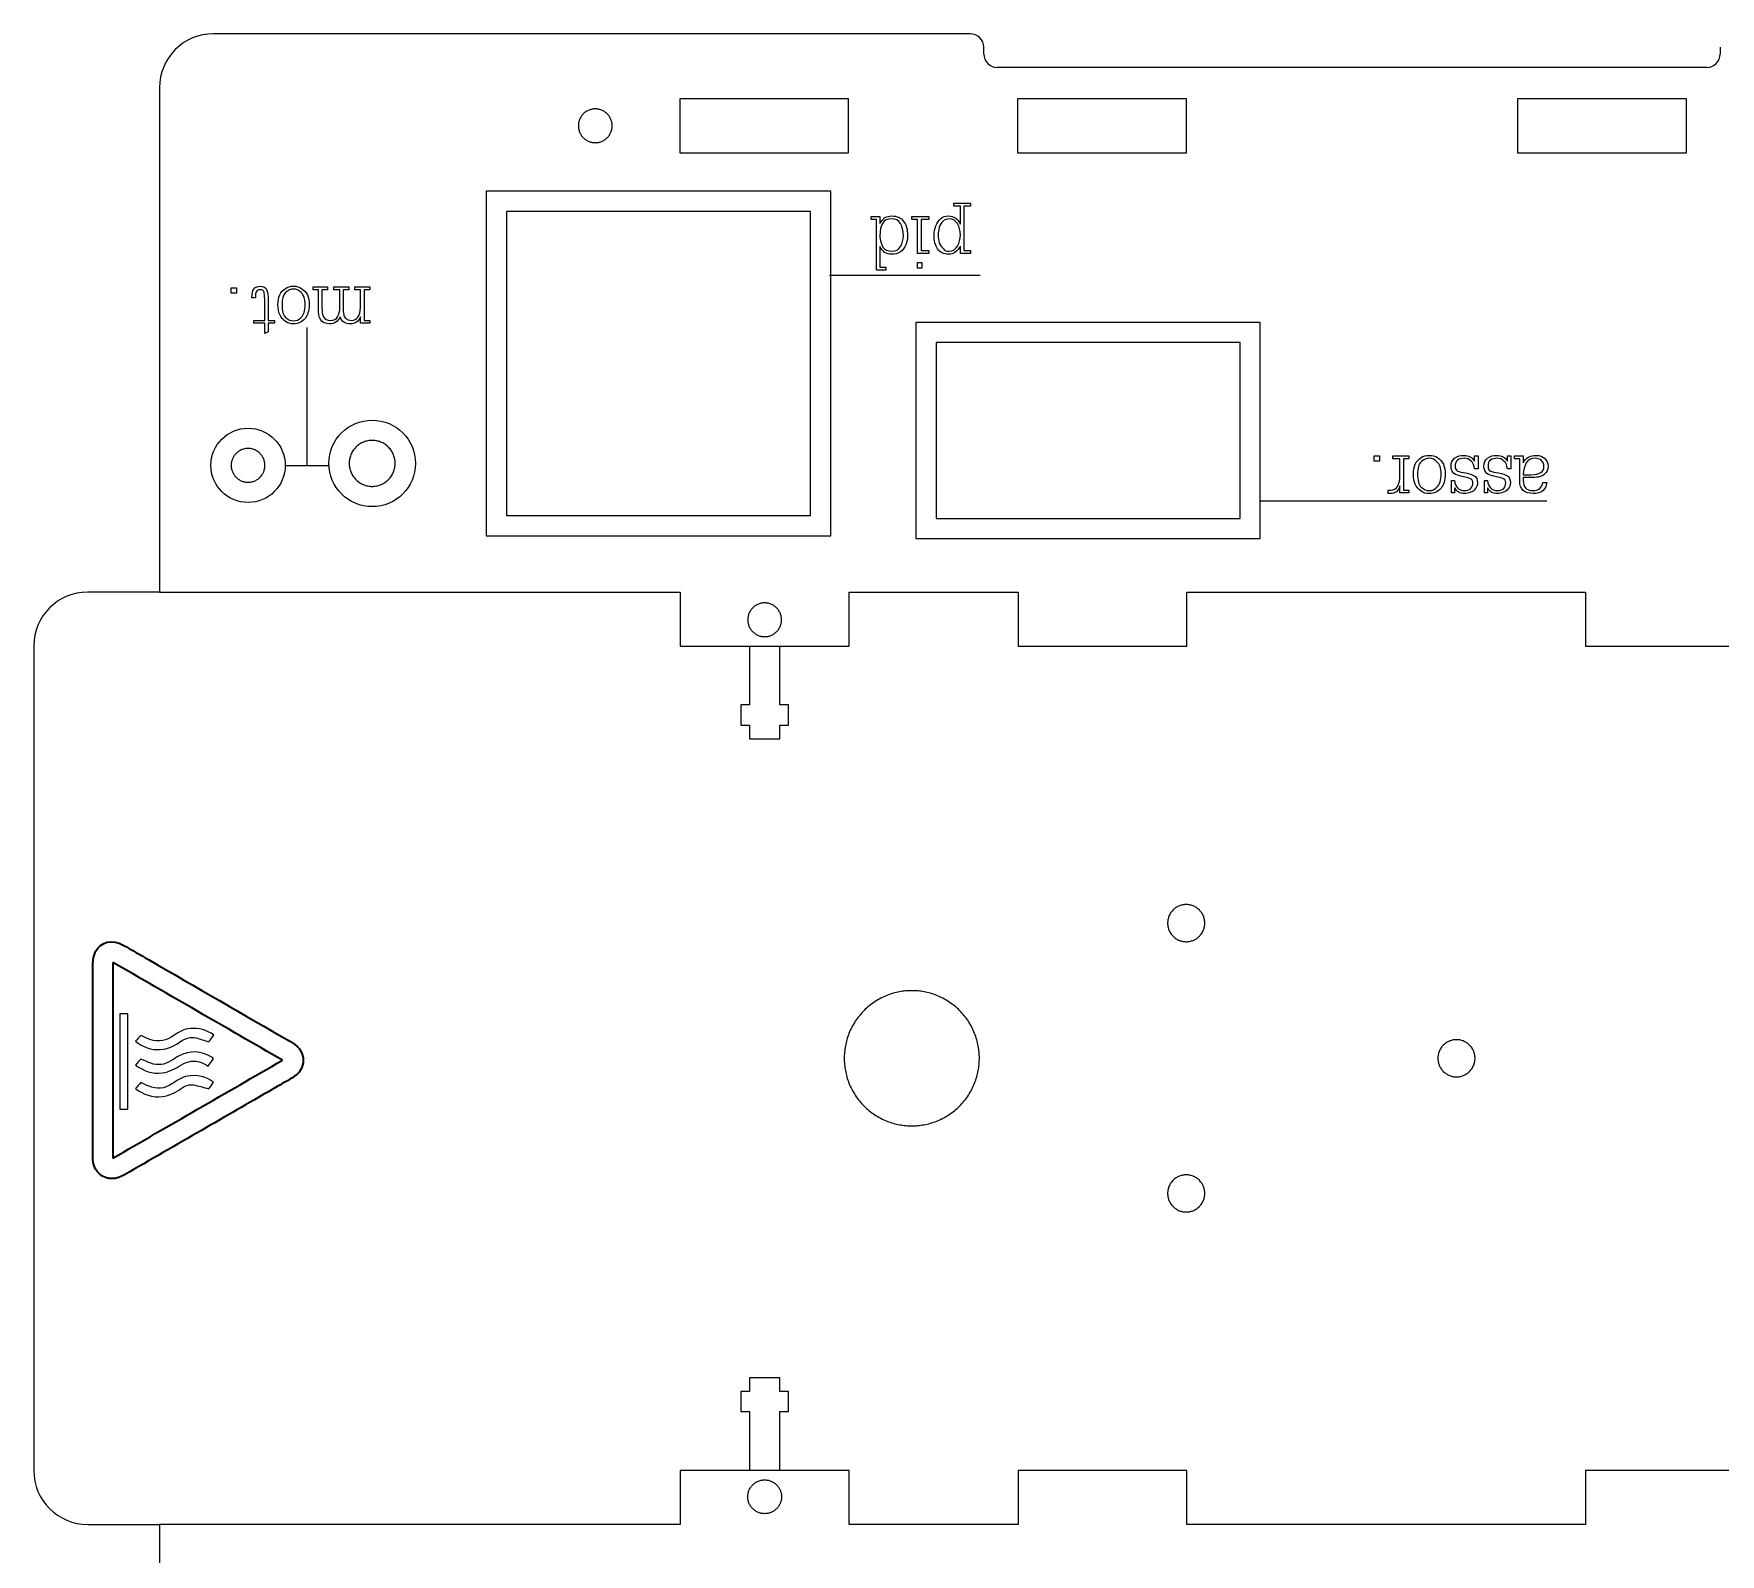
# Model space of a CAD drawing. Header units: millimetres. Extents: x 4 to 406, y 717 to 1158.
# Drawn here: x 5.4 to 255, y 933.3 to 1158.3 of the extents above; entities that cross this region are included whole.
import ezdxf

# ---------------------------------------------------------------- set-up
doc = ezdxf.new("R2010")
doc.units = ezdxf.units.MM
doc.header["$MEASUREMENT"] = 0
for name, color, linetype, true_color in [('Taglio$1', 6, 'Continuous', 0xff00ff), ('Taglio$2', 5, 'Continuous', 0x0000ff), ('Taglio$3', 18, 'Continuous', 0x000000), ('Taglio$incisione', 3, 'Continuous', 0x00ff00)]:
    doc.layers.add(name, color=color, linetype=linetype, true_color=true_color)

msp = doc.modelspace()

# ---------------------------------------------------------------- linework, layer by layer
at = {"layer": 'Taglio$1'}
for p, q in [((101.04, 1148.7), (101.04, 1140.7)), ((126.04, 1148.7), (101.04, 1148.7)), ((126.04, 1140.7), (126.04, 1148.7)), ((176.04, 1148.7), (151.04, 1148.7)), ((151.04, 1148.7), (151.04, 1140.7)), ((176.04, 1140.7), (176.04, 1148.7)), ((250.04, 1148.7), (225.04, 1148.7)), ((225.04, 1148.7), (225.04, 1140.7)), ((250.04, 1140.7), (250.04, 1148.7)), ((101.04, 1140.7), (126.04, 1140.7)), ((151.04, 1140.7), (176.04, 1140.7)), ((225.04, 1140.7), (227.44, 1140.7)), ((227.44, 1140.7), (250.04, 1140.7)), ((120.39, 1132.03), (75.39, 1132.03)), ((75.39, 1132.03), (75.39, 1087.03)), ((120.39, 1087.03), (120.39, 1132.03)), ((183.97, 1112.61), (138.97, 1112.61)), ((138.97, 1112.61), (138.97, 1086.61)), ((183.97, 1086.61), (183.97, 1112.61)), ((75.39, 1087.03), (120.39, 1087.03)), ((138.97, 1086.61), (183.97, 1086.61)), ((111.36, 1067.7), (111.36, 1059)), ((115.86, 1059), (115.86, 1067.7)), ((110.06, 1059), (110.06, 1056)), ((111.36, 1059), (110.06, 1059)), ((117.16, 1059), (115.86, 1059)), ((117.16, 1056), (117.16, 1059)), ((110.06, 1056), (111.36, 1056)), ((111.36, 1056), (111.36, 1054)), ((115.86, 1056), (117.16, 1056)), ((115.86, 1054), (115.86, 1056)), ((111.36, 1054), (115.86, 1054)), ((111.36, 959.42), (111.36, 957.42)), ((115.86, 959.42), (111.36, 959.42)), ((115.86, 957.42), (115.86, 959.42)), ((110.06, 957.42), (110.06, 954.42)), ((111.36, 957.42), (110.06, 957.42)), ((117.16, 957.42), (115.86, 957.42)), ((117.16, 954.42), (117.16, 957.42)), ((110.06, 954.42), (111.36, 954.42)), ((111.36, 954.42), (111.36, 945.72)), ((115.86, 954.42), (117.16, 954.42)), ((115.86, 945.72), (115.86, 954.42))]:
    msp.add_line(p, q, dxfattribs=at)
for points, weights, knots in [([(88.54, 1142.2), (86.04, 1142.2), (86.04, 1144.7), (86.04, 1147.2), (88.54, 1147.2), (91.04, 1147.2), (91.04, 1144.7), (91.04, 1142.2), (88.54, 1142.2)], [1, 0.707106781187, 1, 0.707106781187, 1, 0.707106781187, 1, 0.707106781187, 1], [-15.707963, -15.707963, -15.707963, -11.780972, -11.780972, -7.853982, -7.853982, -3.926991, -3.926991, 0, 0, 0]), ([(37.15, 1091.95), (34.65, 1091.95), (34.65, 1094.45), (34.65, 1096.95), (37.15, 1096.95), (39.65, 1096.95), (39.65, 1094.45), (39.65, 1091.95), (37.15, 1091.95)], [1, 0.707106781187, 1, 0.707106781187, 1, 0.707106781187, 1, 0.707106781187, 1], [-15.707963, -15.707963, -15.707963, -11.780972, -11.780972, -7.853982, -7.853982, -3.926991, -3.926991, 0, 0, 0]), ([(58.92, 1094.74), (58.92, 1091.34), (55.52, 1091.34), (52.12, 1091.34), (52.12, 1094.74), (52.12, 1098.14), (55.52, 1098.14), (58.92, 1098.14), (58.92, 1094.74)], [0.999999860338, 0.707106851018, 1, 0.707106781187, 1, 0.707106781187, 1, 0.707106781187, 1], [0, 0, 0, 5.340707, 5.340707, 10.681414, 10.681414, 16.022122, 16.022122, 21.36283, 21.36283, 21.36283]), ([(113.61, 1069.1), (111.11, 1069.1), (111.11, 1071.6), (111.11, 1074.1), (113.61, 1074.1), (116.11, 1074.1), (116.11, 1071.6), (116.11, 1069.1), (113.61, 1069.1)], [1, 0.707106781187, 1, 0.707106781187, 1, 0.707106781187, 1, 0.707106781187, 1], [-15.707963, -15.707963, -15.707963, -11.780972, -11.780972, -7.853982, -7.853982, -3.926991, -3.926991, 0, 0, 0]), ([(178.75, 1026.71), (178.75, 1023.96), (176, 1023.96), (173.25, 1023.96), (173.25, 1026.71), (173.25, 1029.46), (176, 1029.46), (178.75, 1029.46), (178.75, 1026.71)], [1, 0.707106781187, 1, 0.707106781187, 1, 0.707106781187, 1, 0.707106781187, 1], [-17.27876, -17.27876, -17.27876, -12.95907, -12.95907, -8.63938, -8.63938, -4.31969, -4.31969, 0, 0, 0]), ([(145.39, 1006.71), (145.39, 996.71), (135.39, 996.71), (125.39, 996.71), (125.39, 1006.71), (125.39, 1016.71), (135.39, 1016.71), (145.39, 1016.71), (145.39, 1006.71)], [1, 0.707106781187, 1, 0.707106781187, 1, 0.707106781187, 1, 0.707106781187, 1], [-62.831853, -62.831853, -62.831853, -47.12389, -47.12389, -31.415927, -31.415927, -15.707963, -15.707963, 0, 0, 0]), ([(218.75, 1006.71), (218.75, 1003.96), (216, 1003.96), (213.25, 1003.96), (213.25, 1006.71), (213.25, 1009.46), (216, 1009.46), (218.75, 1009.46), (218.75, 1006.71)], [1, 0.707106781187, 1, 0.707106781187, 1, 0.707106781187, 1, 0.707106781187, 1], [-51.836279, -51.836279, -51.836279, -47.516589, -47.516589, -43.196899, -43.196899, -38.877209, -38.877209, -34.557519, -34.557519, -34.557519]), ([(178.75, 986.71), (178.75, 983.96), (176, 983.96), (173.25, 983.96), (173.25, 986.71), (173.25, 989.46), (176, 989.46), (178.75, 989.46), (178.75, 986.71)], [1, 0.707106781187, 1, 0.707106781187, 1, 0.707106781187, 1, 0.707106781187, 1], [0, 0, 0, 4.31969, 4.31969, 8.63938, 8.63938, 12.95907, 12.95907, 17.27876, 17.27876, 17.27876]), ([(113.61, 944.32), (111.11, 944.32), (111.11, 941.82), (111.11, 939.32), (113.61, 939.32), (116.11, 939.32), (116.11, 941.82), (116.11, 944.32), (113.61, 944.32)], [1, 0.707106781187, 1, 0.707106781187, 1, 0.707106781187, 1, 0.707106781187, 1], [-15.707963, -15.707963, -15.707963, -11.780972, -11.780972, -7.853982, -7.853982, -3.926991, -3.926991, 0, 0, 0])]:
    msp.add_rational_spline(points, weights, degree=2, knots=knots, dxfattribs=at)
at = {"layer": 'Taglio$2'}
for p, q in [((24.04, 1075.7), (101.11, 1075.7)), ((101.11, 1075.7), (101.11, 1067.7)), ((126.11, 1075.7), (151.11, 1075.7)), ((126.11, 1067.7), (126.11, 1075.7)), ((151.11, 1075.7), (151.11, 1067.7)), ((176.11, 1075.7), (235.11, 1075.7)), ((176.11, 1067.7), (176.11, 1075.7)), ((235.11, 1075.7), (235.11, 1067.7)), ((101.11, 1067.7), (126.11, 1067.7)), ((151.11, 1067.7), (176.11, 1067.7)), ((235.11, 1067.7), (260.11, 1067.7)), ((101.11, 945.72), (101.11, 937.72)), ((126.11, 945.72), (101.11, 945.72)), ((126.11, 937.72), (126.11, 945.72)), ((151.11, 945.72), (151.11, 937.72)), ((176.11, 945.72), (151.11, 945.72)), ((176.11, 937.72), (176.11, 945.72)), ((235.11, 945.72), (235.11, 937.72)), ((260.11, 945.72), (235.11, 945.72)), ((101.11, 937.72), (24.04, 937.72)), ((151.11, 937.72), (126.11, 937.72)), ((235.11, 937.72), (176.11, 937.72))]:
    msp.add_line(p, q, dxfattribs=at)
at = {"layer": 'Taglio$3'}
for p, q in [((144.04, 1158.32), (32.04, 1158.32)), ((146.04, 1155.32), (146.04, 1156.32)), ((255.04, 1156.32), (255.04, 1155.32)), ((253.04, 1153.32), (148.04, 1153.32)), ((24.04, 1150.32), (24.04, 1075.7)), ((24.04, 1075.7), (13.43, 1075.7)), ((5.43, 1067.7), (5.43, 945.72)), ((13.43, 937.72), (24.04, 937.72)), ((24.04, 937.72), (24.04, 863.11))]:
    msp.add_line(p, q, dxfattribs=at)
for centre, radius, start, end in [((32.04, 1150.32), 8, 90, 180), ((144.04, 1156.32), 2, 0, 90), ((148.04, 1155.32), 2, 180, 270.0002), ((253.04, 1155.32), 2, 269.9996, 360), ((13.43, 1067.7), 8, 90, 180), ((13.43, 945.72), 8, 180, 270)]:
    msp.add_arc(centre, radius, start, end, dxfattribs=at)
at = {"layer": 'Taglio$incisione'}
for p, q in [((123.39, 1135.03), (72.39, 1135.03)), ((72.39, 1135.03), (72.39, 1084.03)), ((123.39, 1084.03), (123.39, 1135.03)), ((141.63, 1132.82), (141.63, 1133.26)), ((141.63, 1133.26), (144.07, 1133.26)), ((144.07, 1133.26), (144.07, 1132.82)), ((129.37, 1130.82), (129.37, 1131.26)), ((129.37, 1131.26), (130.68, 1131.26)), ((130.15, 1130.82), (129.37, 1130.82)), ((130.15, 1123.35), (130.15, 1130.82)), ((130.68, 1131.26), (130.68, 1130.22)), ((135.37, 1130.82), (135.37, 1131.26)), ((135.37, 1131.26), (137.89, 1131.26)), ((136.24, 1130.82), (135.37, 1130.82)), ((136.24, 1125.78), (136.24, 1130.82)), ((137.89, 1130.82), (136.76, 1130.82)), ((136.76, 1130.82), (136.76, 1126.22)), ((137.89, 1131.26), (137.89, 1130.82)), ((142.59, 1132.82), (141.63, 1132.82)), ((142.59, 1130.13), (142.59, 1132.82)), ((144.07, 1132.82), (143.11, 1132.82)), ((143.11, 1132.82), (143.11, 1126.22)), ((130.68, 1126.82), (130.68, 1123.78)), ((137.89, 1125.78), (136.24, 1125.78)), ((136.76, 1126.22), (137.89, 1126.22)), ((137.89, 1126.22), (137.89, 1125.78)), ((142.59, 1125.78), (142.59, 1126.91)), ((144.07, 1125.78), (142.59, 1125.78)), ((143.11, 1126.22), (144.07, 1126.22)), ((144.07, 1126.22), (144.07, 1125.78)), ((131.55, 1123.35), (130.15, 1123.35)), ((130.68, 1123.78), (131.55, 1123.78)), ((131.55, 1123.78), (131.55, 1123.35)), ((136.24, 1123.61), (136.24, 1124.48)), ((136.24, 1124.48), (136.85, 1124.48)), ((136.85, 1123.61), (136.24, 1123.61)), ((136.85, 1124.48), (136.85, 1123.61)), ((46.79, 1120.44), (46.79, 1120.87)), ((46.79, 1120.87), (48.93, 1120.87)), ((48.93, 1120.87), (48.93, 1120.44)), ((49.87, 1120.44), (49.87, 1120.87)), ((49.87, 1120.87), (52.09, 1120.87)), ((52.09, 1120.87), (52.09, 1120.44)), ((52.95, 1120.87), (55.17, 1120.87)), ((52.95, 1120.44), (52.95, 1120.87)), ((55.17, 1120.87), (55.17, 1120.44)), ((34.67, 1120.73), (35.46, 1120.73)), ((34.67, 1119.94), (34.67, 1120.73)), ((35.46, 1119.94), (34.67, 1119.94)), ((35.46, 1120.73), (35.46, 1119.94)), ((38.24, 1119.25), (37.73, 1119.25)), ((39.61, 1115.91), (39.61, 1119.07)), ((40.12, 1119.33), (40.12, 1115.91)), ((47.56, 1120.44), (46.79, 1120.44)), ((47.56, 1117.71), (47.56, 1120.44)), ((48.93, 1120.44), (48.08, 1120.44)), ((48.08, 1120.44), (48.08, 1117.79)), ((50.73, 1120.44), (49.87, 1120.44)), ((50.73, 1117.79), (50.73, 1120.44)), ((52.09, 1120.44), (51.24, 1120.44)), ((51.24, 1120.44), (51.24, 1117.79)), ((53.8, 1120.44), (52.95, 1120.44)), ((53.8, 1117.79), (53.8, 1120.44)), ((55.17, 1120.44), (54.32, 1120.44)), ((54.32, 1120.44), (54.32, 1115.91)), ((37.99, 1115.48), (37.99, 1115.91)), ((37.99, 1115.91), (39.61, 1115.91)), ((40.12, 1115.91), (41.07, 1115.91)), ((41.07, 1115.91), (41.07, 1115.48)), ((53.8, 1115.48), (53.8, 1116.42)), ((54.32, 1115.91), (55.17, 1115.91)), ((55.17, 1115.91), (55.17, 1115.48)), ((39.61, 1115.48), (37.99, 1115.48)), ((39.61, 1113.94), (39.61, 1115.48)), ((40.12, 1114.2), (39.61, 1113.94)), ((41.07, 1115.48), (40.12, 1115.48)), ((40.12, 1115.48), (40.12, 1114.2)), ((55.17, 1115.48), (53.8, 1115.48)), ((186.97, 1115.61), (135.97, 1115.61)), ((135.97, 1115.61), (135.97, 1083.61)), ((186.97, 1083.61), (186.97, 1115.61)), ((203.81, 1095.06), (203.81, 1095.85)), ((203.81, 1095.85), (204.59, 1095.85)), ((204.59, 1095.85), (204.59, 1095.06)), ((206.59, 1095.41), (206.59, 1095.85)), ((206.59, 1095.85), (208.94, 1095.85)), ((208.94, 1095.85), (208.94, 1095.41)), ((218.68, 1095.06), (218.68, 1095.85)), ((218.68, 1095.85), (219.2, 1095.85)), ((219.2, 1095.85), (219.2, 1093.93)), ((223.55, 1095.06), (223.55, 1095.85)), ((223.55, 1095.85), (224.07, 1095.85)), ((224.07, 1095.85), (224.07, 1093.93)), ((224.59, 1095.41), (224.59, 1095.85)), ((224.59, 1095.85), (225.89, 1095.85)), ((225.89, 1095.85), (225.89, 1094.8)), ((204.59, 1095.06), (203.81, 1095.06)), ((207.63, 1095.41), (206.59, 1095.41)), ((207.63, 1093.06), (207.63, 1095.41)), ((208.94, 1095.41), (208.16, 1095.41)), ((208.16, 1095.41), (208.16, 1090.8)), ((219.2, 1093.93), (218.68, 1093.93)), ((224.07, 1093.93), (223.55, 1093.93)), ((225.37, 1095.41), (224.59, 1095.41)), ((225.37, 1092.2), (225.37, 1095.41)), ((207.63, 1090.37), (207.63, 1091.41)), ((215.29, 1090.37), (215.29, 1092.2)), ((215.29, 1092.2), (215.72, 1092.2)), ((215.81, 1091.06), (215.72, 1091.06)), ((215.72, 1091.06), (215.72, 1090.37)), ((220.16, 1090.37), (220.16, 1092.2)), ((220.16, 1092.2), (220.59, 1092.2)), ((220.68, 1091.06), (220.59, 1091.06)), ((220.59, 1091.06), (220.59, 1090.37)), ((225.89, 1093.06), (227.02, 1093.06)), ((226.94, 1092.63), (225.89, 1092.63)), ((225.89, 1092.63), (225.89, 1092.2)), ((228.76, 1091.93), (229.37, 1091.93)), ((205.89, 1090.28), (205.89, 1090.8)), ((205.89, 1090.8), (206.24, 1090.8)), ((206.24, 1090.28), (205.89, 1090.28)), ((208.94, 1090.37), (207.63, 1090.37)), ((208.16, 1090.8), (208.94, 1090.8)), ((208.94, 1090.8), (208.94, 1090.37)), ((215.72, 1090.37), (215.29, 1090.37)), ((220.59, 1090.37), (220.16, 1090.37)), ((72.39, 1084.03), (123.39, 1084.03)), ((135.97, 1083.61), (186.97, 1083.61))]:
    msp.add_line(p, q, dxfattribs=at)
at = {"layer": 'Taglio$incisione', "lineweight": 35}
msp.add_line((17.15, 1020.9), (17.15, 991.93), dxfattribs=at)
at = {"layer": 'Taglio$incisione', "lineweight": 0}
for p, q in [((18.19, 1013.3), (18.19, 999.16)), ((19.37, 1013.3), (18.19, 1013.3)), ((19.37, 999.16), (19.37, 1013.3)), ((19.37, 999.16), (19.37, 1013.3)), ((18.19, 999.16), (19.37, 999.16)), ((18.19, 999.16), (19.37, 999.16))]:
    msp.add_line(p, q, dxfattribs=at)
at = {"layer": 'Taglio$incisione'}
for points in [[(145.5, 1122.53), (123.23, 1122.53)], [(45.89, 1094.44), (45.89, 1114.86)], [(42.65, 1094.45), (49.13, 1094.45)], [(186.97, 1089.21), (229.37, 1089.21)]]:
    msp.add_lwpolyline(points, dxfattribs=at)
for centre, radius in [((55.52, 1094.74), 6.4), ((37.15, 1094.45), 5.5)]:
    msp.add_circle(centre, radius, dxfattribs=at)
for points in [[(130.68, 1130.22), (130.85, 1130.56), (131.11, 1130.82), (131.37, 1131.09)], [(132.33, 1130.91), (131.2, 1130.91), (130.68, 1130.13), (130.68, 1128.39)], [(131.37, 1131.09), (131.72, 1131.26), (132.07, 1131.35), (132.42, 1131.35)], [(133.72, 1130.22), (133.46, 1130.74), (133.02, 1130.91), (132.33, 1130.91)], [(132.42, 1131.35), (133.2, 1131.35), (133.81, 1131.09), (134.15, 1130.56)], [(138.94, 1129.87), (139.11, 1130.3), (139.28, 1130.65), (139.63, 1130.91)], [(139.63, 1130.91), (139.98, 1131.26), (140.33, 1131.35), (140.85, 1131.35)], [(140.94, 1130.91), (140.59, 1130.91), (140.24, 1130.82), (139.98, 1130.56)], [(140.85, 1131.35), (141.55, 1131.35), (142.15, 1131), (142.59, 1130.13)], [(142.15, 1130.22), (141.89, 1130.65), (141.46, 1130.91), (140.94, 1130.91)], [(130.68, 1128.39), (130.68, 1127.78), (130.85, 1127.17), (131.11, 1126.74)], [(134.15, 1128.48), (134.15, 1129.17), (133.98, 1129.78), (133.72, 1130.22)], [(133.72, 1126.82), (133.98, 1127.26), (134.15, 1127.78), (134.15, 1128.48)], [(134.15, 1130.56), (134.59, 1130.04), (134.76, 1129.35), (134.76, 1128.48)], [(134.76, 1128.48), (134.76, 1127.96), (134.68, 1127.43), (134.5, 1127.09)], [(138.68, 1128.56), (138.68, 1129), (138.76, 1129.43), (138.94, 1129.87)], [(139.2, 1126.48), (138.85, 1127), (138.68, 1127.69), (138.68, 1128.56)], [(139.46, 1129.69), (139.37, 1129.35), (139.28, 1128.91), (139.28, 1128.56)], [(139.28, 1128.56), (139.28, 1128.13), (139.37, 1127.69), (139.46, 1127.35)], [(139.98, 1130.56), (139.81, 1130.39), (139.55, 1130.04), (139.46, 1129.69)], [(142.59, 1128.56), (142.59, 1129.17), (142.42, 1129.78), (142.15, 1130.22)], [(142.15, 1126.91), (142.42, 1127.35), (142.59, 1127.96), (142.59, 1128.56)], [(131.37, 1125.96), (131.11, 1126.22), (130.85, 1126.48), (130.68, 1126.82)], [(131.11, 1126.74), (131.37, 1126.39), (131.81, 1126.13), (132.42, 1126.13)], [(132.42, 1125.69), (132.07, 1125.69), (131.72, 1125.78), (131.37, 1125.96)], [(132.42, 1126.13), (133.02, 1126.13), (133.46, 1126.39), (133.72, 1126.82)], [(133.72, 1126.04), (133.37, 1125.78), (132.94, 1125.69), (132.42, 1125.69)], [(134.5, 1127.09), (134.33, 1126.65), (134.07, 1126.3), (133.72, 1126.04)], [(140.85, 1125.69), (140.07, 1125.69), (139.55, 1125.96), (139.2, 1126.48)], [(139.46, 1127.35), (139.63, 1127), (139.81, 1126.74), (140.07, 1126.48)], [(140.07, 1126.48), (140.24, 1126.22), (140.59, 1126.13), (140.94, 1126.13)], [(142.59, 1126.91), (142.15, 1126.13), (141.55, 1125.69), (140.85, 1125.69)], [(140.94, 1126.13), (141.46, 1126.13), (141.89, 1126.39), (142.15, 1126.91)], [(37.99, 1120.53), (38.16, 1120.78), (38.5, 1120.96), (39.01, 1120.96)], [(39.01, 1120.96), (39.7, 1120.96), (40.12, 1120.44), (40.12, 1119.33)], [(42.69, 1120.61), (43.03, 1120.87), (43.46, 1120.96), (43.89, 1120.96)], [(43.89, 1120.96), (44.31, 1120.96), (44.74, 1120.87), (45.08, 1120.61)], [(37.73, 1119.25), (37.73, 1119.84), (37.82, 1120.27), (37.99, 1120.53)], [(38.41, 1120.19), (38.24, 1120.01), (38.24, 1119.67), (38.24, 1119.25)], [(38.93, 1120.44), (38.67, 1120.44), (38.5, 1120.36), (38.41, 1120.19)], [(39.53, 1120.1), (39.44, 1120.36), (39.27, 1120.44), (38.93, 1120.44)], [(39.61, 1119.07), (39.61, 1119.59), (39.53, 1119.93), (39.53, 1120.1)], [(41.58, 1118.22), (41.58, 1118.73), (41.66, 1119.25), (41.83, 1119.67)], [(41.83, 1119.67), (42.01, 1120.1), (42.35, 1120.36), (42.69, 1120.61)], [(42.69, 1120.01), (42.35, 1119.67), (42.18, 1119.07), (42.18, 1118.22)], [(43.89, 1120.53), (43.46, 1120.53), (43.12, 1120.36), (42.69, 1120.01)], [(45, 1120.01), (44.66, 1120.36), (44.31, 1120.53), (43.89, 1120.53)], [(45.6, 1118.22), (45.6, 1119.07), (45.43, 1119.67), (45, 1120.01)], [(45.08, 1120.61), (45.43, 1120.36), (45.68, 1120.1), (45.94, 1119.67)], [(45.94, 1119.67), (46.11, 1119.25), (46.2, 1118.73), (46.2, 1118.22)], [(41.83, 1116.77), (41.66, 1117.11), (41.58, 1117.62), (41.58, 1118.22)], [(42.69, 1115.74), (42.35, 1116), (42.01, 1116.34), (41.83, 1116.77)], [(42.18, 1118.22), (42.18, 1117.28), (42.35, 1116.68), (42.69, 1116.34)], [(42.69, 1116.34), (43.12, 1116), (43.46, 1115.83), (43.89, 1115.83)], [(43.89, 1115.83), (44.31, 1115.83), (44.66, 1116), (45, 1116.34)], [(45.6, 1116.17), (45.34, 1115.91), (45.08, 1115.74), (44.83, 1115.57)], [(45, 1116.34), (45.43, 1116.68), (45.6, 1117.36), (45.6, 1118.22)], [(46.02, 1117.02), (45.94, 1116.68), (45.77, 1116.42), (45.6, 1116.17)], [(46.2, 1118.22), (46.2, 1117.79), (46.11, 1117.36), (46.02, 1117.02)], [(47.91, 1116), (47.65, 1116.42), (47.56, 1116.94), (47.56, 1117.71)], [(49.27, 1115.4), (48.59, 1115.4), (48.16, 1115.57), (47.91, 1116)], [(48.08, 1117.79), (48.08, 1117.19), (48.16, 1116.68), (48.33, 1116.42)], [(48.33, 1116.42), (48.5, 1116.08), (48.85, 1115.91), (49.36, 1115.91)], [(50.81, 1116.42), (50.38, 1115.74), (49.96, 1115.4), (49.27, 1115.4)], [(49.36, 1115.91), (49.87, 1115.91), (50.21, 1116.08), (50.38, 1116.42)], [(50.38, 1116.42), (50.64, 1116.85), (50.73, 1117.28), (50.73, 1117.79)], [(51.32, 1115.65), (51.15, 1115.74), (50.9, 1116), (50.81, 1116.42)], [(51.24, 1117.79), (51.24, 1117.36), (51.24, 1117.02), (51.32, 1116.77)], [(51.32, 1116.77), (51.32, 1116.51), (51.5, 1116.34), (51.67, 1116.17)], [(51.67, 1116.17), (51.84, 1116), (52.09, 1115.91), (52.44, 1115.91)], [(52.44, 1115.91), (53.29, 1115.91), (53.72, 1116.51), (53.8, 1117.79)], [(53.8, 1116.42), (53.63, 1116.08), (53.46, 1115.83), (53.21, 1115.65)], [(43.89, 1115.4), (43.46, 1115.4), (43.03, 1115.48), (42.69, 1115.74)], [(44.83, 1115.57), (44.57, 1115.48), (44.23, 1115.4), (43.89, 1115.4)], [(52.27, 1115.4), (51.92, 1115.4), (51.58, 1115.48), (51.32, 1115.65)], [(53.21, 1115.65), (52.95, 1115.48), (52.61, 1115.4), (52.27, 1115.4)], [(210.76, 1095.59), (211.11, 1095.85), (211.55, 1095.93), (211.98, 1095.93)], [(211.98, 1095.93), (212.42, 1095.93), (212.85, 1095.85), (213.2, 1095.59)], [(215.72, 1095.5), (216.16, 1095.85), (216.59, 1095.93), (217.11, 1095.93)], [(217.11, 1095.93), (217.81, 1095.93), (218.33, 1095.67), (218.68, 1095.06)], [(220.59, 1095.5), (221.02, 1095.85), (221.46, 1095.93), (221.98, 1095.93)], [(221.98, 1095.93), (222.68, 1095.93), (223.2, 1095.67), (223.55, 1095.06)], [(226.68, 1095.67), (227.02, 1095.85), (227.37, 1095.93), (227.81, 1095.93)], [(227.81, 1095.93), (228.33, 1095.93), (228.76, 1095.76), (229.02, 1095.5)], [(209.63, 1093.15), (209.63, 1093.67), (209.72, 1094.2), (209.89, 1094.63)], [(209.89, 1094.63), (210.07, 1095.06), (210.42, 1095.33), (210.76, 1095.59)], [(210.76, 1094.98), (210.42, 1094.63), (210.24, 1094.02), (210.24, 1093.15)], [(211.98, 1095.5), (211.55, 1095.5), (211.2, 1095.33), (210.76, 1094.98)], [(213.11, 1094.98), (212.76, 1095.33), (212.42, 1095.5), (211.98, 1095.5)], [(213.72, 1093.15), (213.72, 1094.02), (213.55, 1094.63), (213.11, 1094.98)], [(213.2, 1095.59), (213.55, 1095.33), (213.81, 1095.06), (214.07, 1094.63)], [(214.07, 1094.63), (214.24, 1094.2), (214.33, 1093.67), (214.33, 1093.15)], [(215.2, 1094.28), (215.2, 1094.89), (215.37, 1095.24), (215.72, 1095.5)], [(215.63, 1093.24), (215.37, 1093.5), (215.2, 1093.85), (215.2, 1094.28)], [(216.16, 1095.24), (215.89, 1095.06), (215.81, 1094.72), (215.81, 1094.28)], [(215.81, 1094.28), (215.81, 1093.93), (215.89, 1093.76), (216.16, 1093.59)], [(217.2, 1095.5), (216.76, 1095.5), (216.42, 1095.41), (216.16, 1095.24)], [(216.16, 1093.59), (216.42, 1093.5), (216.85, 1093.41), (217.37, 1093.33)], [(218.16, 1095.06), (217.89, 1095.41), (217.55, 1095.5), (217.2, 1095.5)], [(217.37, 1093.33), (217.98, 1093.24), (218.33, 1093.06), (218.68, 1092.89)], [(218.68, 1093.93), (218.59, 1094.46), (218.5, 1094.8), (218.16, 1095.06)], [(220.07, 1094.28), (220.07, 1094.89), (220.24, 1095.24), (220.59, 1095.5)], [(220.5, 1093.24), (220.24, 1093.5), (220.07, 1093.85), (220.07, 1094.28)], [(221.02, 1095.24), (220.76, 1095.06), (220.68, 1094.72), (220.68, 1094.28)], [(220.68, 1094.28), (220.68, 1093.93), (220.76, 1093.76), (221.02, 1093.59)], [(222.07, 1095.5), (221.63, 1095.5), (221.29, 1095.41), (221.02, 1095.24)], [(221.02, 1093.59), (221.29, 1093.5), (221.72, 1093.41), (222.24, 1093.33)], [(223.02, 1095.06), (222.76, 1095.41), (222.42, 1095.5), (222.07, 1095.5)], [(222.24, 1093.33), (222.85, 1093.24), (223.2, 1093.06), (223.55, 1092.89)], [(223.55, 1093.93), (223.46, 1094.46), (223.37, 1094.8), (223.02, 1095.06)], [(225.89, 1094.8), (226.07, 1095.15), (226.33, 1095.5), (226.68, 1095.67)], [(226.33, 1094.8), (226.07, 1094.37), (225.89, 1093.76), (225.89, 1093.06)], [(227.63, 1095.5), (227.02, 1095.5), (226.59, 1095.24), (226.33, 1094.8)], [(227.02, 1093.06), (228.33, 1093.06), (228.94, 1093.5), (228.94, 1094.28)], [(228.59, 1095.15), (228.33, 1095.41), (227.98, 1095.5), (227.63, 1095.5)], [(228.94, 1094.28), (228.94, 1094.63), (228.85, 1094.98), (228.59, 1095.15)], [(229.02, 1095.5), (229.37, 1095.24), (229.55, 1094.8), (229.55, 1094.28)], [(229.55, 1094.28), (229.55, 1093.76), (229.37, 1093.41), (229.11, 1093.24)], [(206.24, 1090.8), (207.2, 1090.8), (207.63, 1091.5), (207.63, 1093.06)], [(207.63, 1091.41), (207.55, 1091.06), (207.37, 1090.8), (207.11, 1090.54)], [(209.89, 1091.67), (209.72, 1092.02), (209.63, 1092.54), (209.63, 1093.15)], [(210.76, 1090.63), (210.42, 1090.89), (210.07, 1091.24), (209.89, 1091.67)], [(210.24, 1093.15), (210.24, 1092.2), (210.42, 1091.59), (210.76, 1091.24)], [(210.76, 1091.24), (211.2, 1090.89), (211.55, 1090.72), (211.98, 1090.72)], [(211.98, 1090.72), (212.42, 1090.72), (212.76, 1090.89), (213.11, 1091.24)], [(213.72, 1091.06), (213.46, 1090.8), (213.2, 1090.63), (212.94, 1090.46)], [(213.11, 1091.24), (213.55, 1091.59), (213.72, 1092.28), (213.72, 1093.15)], [(214.16, 1091.93), (214.07, 1091.59), (213.89, 1091.33), (213.72, 1091.06)], [(214.33, 1093.15), (214.33, 1092.72), (214.24, 1092.28), (214.16, 1091.93)], [(216.85, 1092.8), (216.33, 1092.89), (215.89, 1093.06), (215.63, 1093.24)], [(215.72, 1092.2), (215.81, 1091.24), (216.33, 1090.72), (217.2, 1090.72)], [(216.33, 1090.46), (216.07, 1090.63), (215.89, 1090.8), (215.81, 1091.06)], [(218.07, 1092.46), (217.81, 1092.54), (217.46, 1092.72), (216.85, 1092.8)], [(217.2, 1090.72), (217.55, 1090.72), (217.81, 1090.8), (218.07, 1090.98)], [(218.42, 1091.85), (218.42, 1092.2), (218.33, 1092.37), (218.07, 1092.46)], [(218.07, 1090.98), (218.33, 1091.24), (218.42, 1091.5), (218.42, 1091.85)], [(218.76, 1090.98), (218.59, 1090.72), (218.33, 1090.54), (218.07, 1090.46)], [(218.68, 1092.89), (218.94, 1092.72), (219.11, 1092.37), (219.11, 1091.85)], [(219.11, 1091.85), (219.11, 1091.5), (219.02, 1091.24), (218.76, 1090.98)], [(221.72, 1092.8), (221.2, 1092.89), (220.76, 1093.06), (220.5, 1093.24)], [(220.59, 1092.2), (220.68, 1091.24), (221.2, 1090.72), (222.07, 1090.72)], [(221.2, 1090.46), (220.94, 1090.63), (220.76, 1090.8), (220.68, 1091.06)], [(222.94, 1092.46), (222.68, 1092.54), (222.33, 1092.72), (221.72, 1092.8)], [(222.07, 1090.72), (222.42, 1090.72), (222.68, 1090.8), (222.94, 1090.98)], [(223.29, 1091.85), (223.29, 1092.2), (223.2, 1092.37), (222.94, 1092.46)], [(222.94, 1090.98), (223.2, 1091.24), (223.29, 1091.5), (223.29, 1091.85)], [(223.63, 1090.98), (223.46, 1090.72), (223.2, 1090.54), (222.94, 1090.46)], [(223.55, 1092.89), (223.81, 1092.72), (223.98, 1092.37), (223.98, 1091.85)], [(223.98, 1091.85), (223.98, 1091.5), (223.89, 1091.24), (223.63, 1090.98)], [(225.89, 1090.72), (225.55, 1091.06), (225.37, 1091.5), (225.37, 1092.2)], [(225.89, 1092.2), (225.89, 1091.24), (226.33, 1090.72), (227.29, 1090.72)], [(228.16, 1092.72), (227.81, 1092.72), (227.37, 1092.63), (226.94, 1092.63)], [(227.29, 1090.72), (228.16, 1090.72), (228.68, 1091.15), (228.76, 1091.93)], [(229.37, 1091.93), (229.2, 1090.8), (228.59, 1090.28), (227.37, 1090.28)], [(229.11, 1093.24), (228.85, 1092.98), (228.59, 1092.8), (228.16, 1092.72)], [(207.11, 1090.54), (206.85, 1090.37), (206.59, 1090.28), (206.24, 1090.28)], [(211.98, 1090.28), (211.55, 1090.28), (211.11, 1090.37), (210.76, 1090.63)], [(212.94, 1090.46), (212.68, 1090.37), (212.33, 1090.28), (211.98, 1090.28)], [(217.2, 1090.28), (216.85, 1090.28), (216.59, 1090.37), (216.33, 1090.46)], [(218.07, 1090.46), (217.81, 1090.37), (217.46, 1090.28), (217.2, 1090.28)], [(222.07, 1090.28), (221.72, 1090.28), (221.46, 1090.37), (221.2, 1090.46)], [(222.94, 1090.46), (222.68, 1090.37), (222.33, 1090.28), (222.07, 1090.28)], [(227.37, 1090.28), (226.68, 1090.28), (226.24, 1090.46), (225.89, 1090.72)]]:
    msp.add_open_spline(points, degree=3, dxfattribs=at)
at = {"layer": 'Taglio$incisione', "lineweight": 35}
for points, knots in [([(14.17, 1006.4), (14.17, 1011.18), (14.15, 1015.96), (14.18, 1020.74), (14.19, 1021.33), (14.33, 1021.97), (14.59, 1022.49), (15.34, 1023.97), (17.08, 1024.36), (18.67, 1023.46), (19.93, 1022.75), (21.17, 1022.02), (22.41, 1021.31)], [14, 14, 14, 14, 15, 15, 15, 16, 16, 16, 17, 17, 17, 18, 18, 18, 18]), ([(22.41, 1021.31), (29.42, 1017.26), (36.42, 1013.22), (43.42, 1009.17), (43.52, 1009.12), (43.62, 1009.06), (43.71, 1009), (45.86, 1007.7), (45.87, 1005.13), (43.71, 1003.83), (42.72, 1003.23), (41.71, 1002.67), (40.71, 1002.09), (37.22, 1000.07), (33.74, 998.05), (30.25, 996.03), (26.45, 993.84), (22.65, 991.66), (18.86, 989.47)], [18, 18, 18, 18, 19, 19, 19, 20, 20, 20, 21, 21, 21, 22, 22, 22, 23, 23, 23, 24, 24, 24, 24]), ([(18.86, 989.47), (18.14, 989.06), (17.4, 988.79), (16.56, 988.93), (15.15, 989.17), (14.2, 990.32), (14.17, 991.84), (14.15, 993.08), (14.17, 994.32), (14.17, 995.56)], [24, 24, 24, 24, 25, 25, 25, 26, 26, 26, 27, 27, 27, 27])]:
    msp.add_open_spline(points, degree=3, knots=knots, dxfattribs=at)
for points in [[(42.24, 1006.42), (33.85, 1011.26), (25.53, 1016.07), (17.15, 1020.9)], [(42.24, 1006.42), (33.85, 1011.26), (25.53, 1016.07), (17.15, 1020.9)], [(17.15, 1020.9), (17.15, 1011.22), (17.15, 1001.62), (17.15, 991.93)], [(14.17, 995.56), (14.17, 999.17), (14.17, 1002.78), (14.17, 1006.4)], [(17.15, 991.93), (25.53, 996.77), (33.85, 1001.57), (42.24, 1006.42)], [(17.15, 991.93), (25.53, 996.77), (33.85, 1001.57), (42.24, 1006.42)]]:
    msp.add_open_spline(points, degree=3, dxfattribs=at)
at = {"layer": 'Taglio$incisione', "lineweight": 0}
for points in [[(18.19, 1013.3), (18.19, 1008.55), (18.19, 1003.85), (18.19, 999.16)], [(19.37, 1013.3), (18.97, 1013.3), (18.59, 1013.3), (18.19, 1013.3)], [(21.28, 1010.1), (21.04, 1009.83), (20.78, 1009.54), (20.5, 1009.23)], [(21.28, 1010.1), (21.04, 1009.83), (20.78, 1009.54), (20.5, 1009.23)], [(31.32, 1009.15), (31.52, 1009.41), (31.79, 1009.75), (32.08, 1010.15)], [(31.32, 1009.15), (31.52, 1009.41), (31.79, 1009.75), (32.08, 1010.15)], [(21.27, 1006.59), (21.04, 1006.33), (20.79, 1006.05), (20.48, 1005.71)], [(21.27, 1006.59), (21.04, 1006.33), (20.79, 1006.05), (20.48, 1005.71)], [(31.26, 1005.56), (31.53, 1005.92), (31.79, 1006.26), (32.06, 1006.63)], [(31.26, 1005.56), (31.53, 1005.92), (31.79, 1006.26), (32.06, 1006.63)], [(21.29, 1003.11), (21.03, 1002.83), (20.77, 1002.54), (20.48, 1002.22)], [(21.29, 1003.11), (21.03, 1002.83), (20.77, 1002.54), (20.48, 1002.22)], [(31.35, 1002.19), (31.53, 1002.43), (31.79, 1002.77), (32.05, 1003.11)], [(31.35, 1002.19), (31.53, 1002.43), (31.79, 1002.77), (32.05, 1003.11)]]:
    msp.add_open_spline(points, degree=3, dxfattribs=at)
for points, knots in [([(32.08, 1010.15), (31.01, 1010.93), (29.85, 1011.19), (28.61, 1011.12), (27.69, 1011.06), (26.91, 1010.63), (26.19, 1010.1)], [20, 20, 20, 20, 21, 21, 21, 22, 22, 22, 22]), ([(32.08, 1010.15), (31.01, 1010.93), (29.85, 1011.19), (28.61, 1011.12), (27.69, 1011.06), (26.91, 1010.63), (26.19, 1010.1)], [10, 10, 10, 10, 11, 11, 11, 12, 12, 12, 12]), ([(20.5, 1009.23), (21.57, 1008.35), (22.79, 1007.92), (24.14, 1007.99), (25.31, 1008.06), (26.35, 1008.6), (27.32, 1009.27)], [25, 25, 25, 25, 26, 26, 26, 27, 27, 27, 27]), ([(20.5, 1009.23), (21.57, 1008.35), (22.79, 1007.92), (24.14, 1007.99), (25.31, 1008.06), (26.35, 1008.6), (27.32, 1009.27)], [15, 15, 15, 15, 16, 16, 16, 17, 17, 17, 17]), ([(26.19, 1010.1), (25.09, 1009.3), (23.91, 1009.02), (22.6, 1009.51), (22.16, 1009.68), (21.73, 1009.9), (21.28, 1010.1)], [22, 22, 22, 22, 23, 23, 23, 24, 24, 24, 24]), ([(26.19, 1010.1), (25.09, 1009.3), (23.91, 1009.02), (22.6, 1009.51), (22.16, 1009.68), (21.73, 1009.9), (21.28, 1010.1)], [12, 12, 12, 12, 13, 13, 13, 14, 14, 14, 14]), ([(27.32, 1009.27), (27.96, 1009.71), (28.67, 1009.91), (29.44, 1009.73), (30.06, 1009.58), (30.66, 1009.36), (31.32, 1009.15)], [27, 27, 27, 27, 28, 28, 28, 29, 29, 29, 29]), ([(27.32, 1009.27), (27.96, 1009.71), (28.67, 1009.91), (29.44, 1009.73), (30.06, 1009.58), (30.66, 1009.36), (31.32, 1009.15)], [17, 17, 17, 17, 18, 18, 18, 19, 19, 19, 19]), ([(32.06, 1006.63), (31.96, 1006.71), (31.89, 1006.8), (31.79, 1006.85), (30.18, 1007.77), (28.54, 1007.97), (26.87, 1007.04), (26.47, 1006.82), (26.11, 1006.56), (25.73, 1006.32), (24.8, 1005.74), (23.81, 1005.61), (22.78, 1005.97), (22.27, 1006.14), (21.79, 1006.37), (21.27, 1006.59)], [27, 27, 27, 27, 28, 28, 28, 29, 29, 29, 30, 30, 30, 31, 31, 31, 32, 32, 32, 32]), ([(32.06, 1006.63), (31.96, 1006.71), (31.89, 1006.8), (31.79, 1006.85), (30.18, 1007.77), (28.54, 1007.97), (26.87, 1007.04), (26.47, 1006.82), (26.11, 1006.56), (25.73, 1006.32), (24.8, 1005.74), (23.81, 1005.61), (22.78, 1005.97), (22.27, 1006.14), (21.79, 1006.37), (21.27, 1006.59)], [16, 16, 16, 16, 17, 17, 17, 18, 18, 18, 19, 19, 19, 20, 20, 20, 21, 21, 21, 21]), ([(27.32, 1005.76), (27.74, 1006.01), (28.24, 1006.18), (28.73, 1006.26), (29.65, 1006.41), (30.46, 1006.02), (31.26, 1005.56)], [24, 24, 24, 24, 25, 25, 25, 26, 26, 26, 26]), ([(27.32, 1005.76), (27.74, 1006.01), (28.24, 1006.18), (28.73, 1006.26), (29.65, 1006.41), (30.46, 1006.02), (31.26, 1005.56)], [13, 13, 13, 13, 14, 14, 14, 15, 15, 15, 15]), ([(20.48, 1005.71), (21.7, 1004.83), (22.97, 1004.34), (24.43, 1004.54), (25.5, 1004.68), (26.41, 1005.21), (27.32, 1005.76)], [22, 22, 22, 22, 23, 23, 23, 24, 24, 24, 24]), ([(20.48, 1005.71), (21.7, 1004.83), (22.97, 1004.34), (24.43, 1004.54), (25.5, 1004.68), (26.41, 1005.21), (27.32, 1005.76)], [11, 11, 11, 11, 12, 12, 12, 13, 13, 13, 13]), ([(32.05, 1003.11), (31.21, 1003.99), (29.39, 1004.28), (28.24, 1004.08), (27.33, 1003.93), (26.61, 1003.4), (25.87, 1002.91), (24.79, 1002.19), (23.65, 1002.09), (22.46, 1002.58), (22.07, 1002.73), (21.69, 1002.92), (21.29, 1003.11)], [20, 20, 20, 20, 21, 21, 21, 22, 22, 22, 23, 23, 23, 24, 24, 24, 24]), ([(32.05, 1003.11), (31.21, 1003.99), (29.39, 1004.28), (28.24, 1004.08), (27.33, 1003.93), (26.61, 1003.4), (25.87, 1002.91), (24.79, 1002.19), (23.65, 1002.09), (22.46, 1002.58), (22.07, 1002.73), (21.69, 1002.92), (21.29, 1003.11)], [10, 10, 10, 10, 11, 11, 11, 12, 12, 12, 13, 13, 13, 14, 14, 14, 14]), ([(20.48, 1002.22), (21.7, 1001.33), (22.99, 1000.85), (24.47, 1001.05), (25.52, 1001.2), (26.44, 1001.68), (27.31, 1002.27)], [25, 25, 25, 25, 26, 26, 26, 27, 27, 27, 27]), ([(20.48, 1002.22), (21.7, 1001.33), (22.99, 1000.85), (24.47, 1001.05), (25.52, 1001.2), (26.44, 1001.68), (27.31, 1002.27)], [15, 15, 15, 15, 16, 16, 16, 17, 17, 17, 17]), ([(27.31, 1002.27), (27.84, 1002.63), (28.42, 1002.88), (29.06, 1002.77), (29.8, 1002.64), (30.53, 1002.4), (31.35, 1002.19)], [27, 27, 27, 27, 28, 28, 28, 29, 29, 29, 29]), ([(27.31, 1002.27), (27.84, 1002.63), (28.42, 1002.88), (29.06, 1002.77), (29.8, 1002.64), (30.53, 1002.4), (31.35, 1002.19)], [17, 17, 17, 17, 18, 18, 18, 19, 19, 19, 19])]:
    msp.add_open_spline(points, degree=3, knots=knots, dxfattribs=at)

doc.saveas('drawing.dxf')
